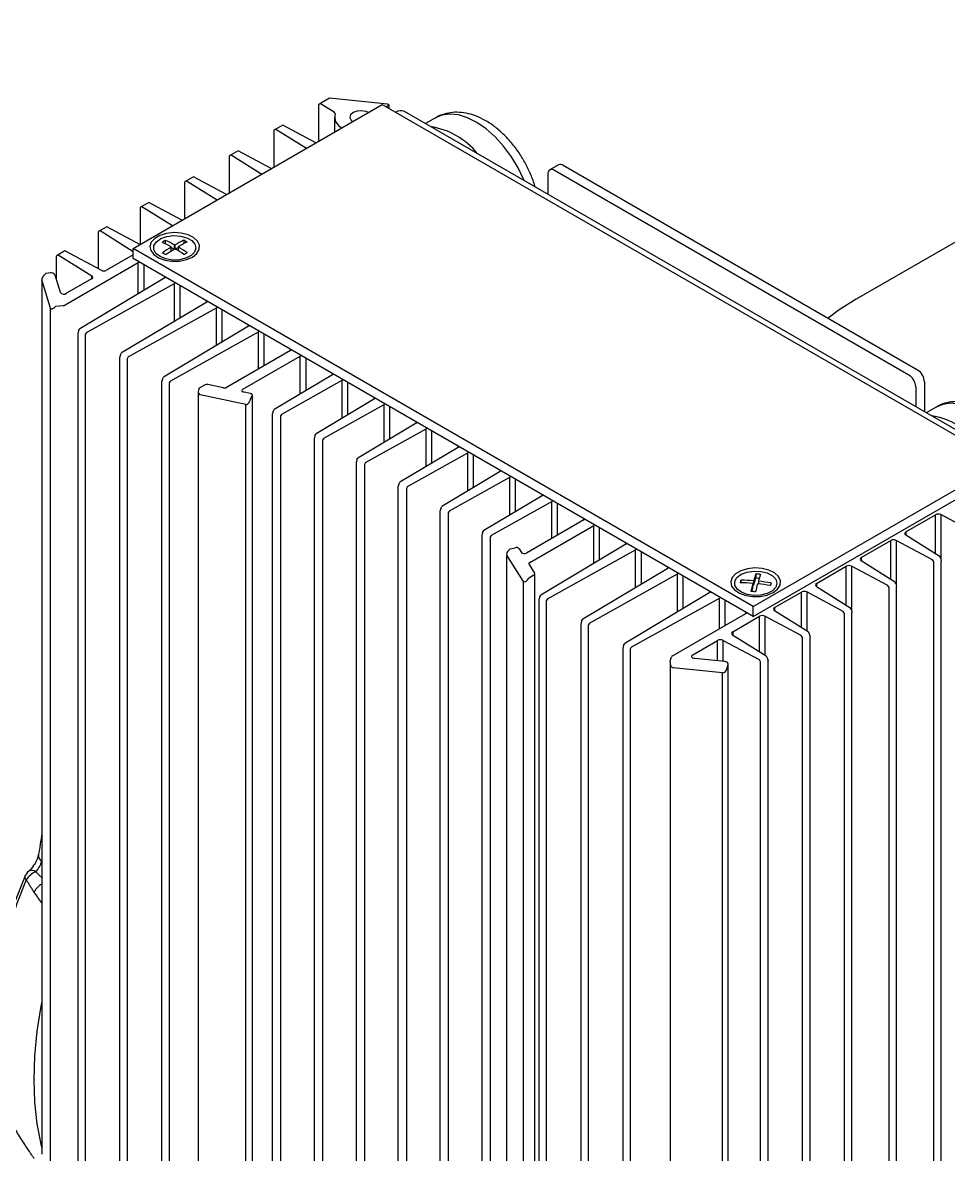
# Model space of a CAD drawing. Header units: inches. Extents: x 1 to 63.1, y 0.7 to 40.3.
# Drawn here: x 16.162 to 19.843, y 35.75 to 40.25 of the extents above; entities that cross this region are included whole.
import ezdxf

# ---------------------------------------------------------------- set-up
doc = ezdxf.new("R2010")
doc.units = ezdxf.units.IN
doc.header["$MEASUREMENT"] = 0
doc.layers.add('OBJECT', color=7, linetype='Continuous')

msp = doc.modelspace()

# ---------------------------------------------------------------- linework, layer by layer
at = {"layer": 'OBJECT'}
for p, q in [((21.3818, 40.2498, 1.1656), (19.4766, 39.1499, 1.1656)), ((16.6013, 39.3524, 1.1656), (17.5923, 39.9245, 1.1656)), ((17.3389, 39.9244, 1.1656), (17.3389, 39.7782, 1.1656)), ((17.3466, 39.9288, 1.1656), (17.3422, 39.9263, 1.1656)), ((17.3822, 39.9494, 1.1656), (17.3466, 39.9288, 1.1656)), ((17.3466, 39.9288, 1.1656), (17.4008, 39.895, 1.1656)), ((17.6125, 39.926, 1.1656), (17.3822, 39.9494, 1.1656)), ((17.5923, 39.9245, 1.1656), (20.0582, 38.5009, 1.1656)), ((17.62, 39.9216, 1.1656), (17.6086, 39.9151, 1.1656)), ((17.62, 39.9216, 1.1656), (17.6125, 39.926, 1.1656)), ((17.62, 39.9085, 1.1656), (17.62, 39.9216, 1.1656)), ((17.402, 39.874, 1.1656), (17.402, 39.8146, 1.1656)), ((20.0382, 38.5356, 1.1656), (17.6805, 39.8966, 1.1656)), ((17.8035, 39.8713, 1.1656), (17.7639, 39.8485, 1.1656)), ((17.1614, 39.8219, 1.1656), (17.1614, 39.6757, 1.1656)), ((17.1691, 39.8264, 1.1656), (17.1646, 39.8238, 1.1656)), ((17.1961, 39.842, 1.1656), (17.1691, 39.8264, 1.1656)), ((17.1691, 39.8264, 1.1656), (17.2907, 39.7503, 1.1656)), ((17.3279, 39.7718, 1.1656), (17.1961, 39.842, 1.1656)), ((17.0186, 39.7395, 1.1656), (16.9916, 39.7239, 1.1656)), ((17.1503, 39.6693, 1.1656), (17.0186, 39.7395, 1.1656)), ((16.9839, 39.7194, 1.1656), (16.9839, 39.5732, 1.1656)), ((16.9916, 39.7239, 1.1656), (16.9871, 39.7213, 1.1656)), ((16.9916, 39.7239, 1.1656), (17.1132, 39.6478, 1.1656)), ((18.25, 39.6467, 1.1656), (18.25, 39.5679, 1.1656)), ((18.2925, 39.6842, 1.1656), (18.2579, 39.6642, 1.1656)), ((19.6864, 38.8487, 1.1656), (18.277, 39.6623, 1.1656)), ((19.721, 38.8687, 1.1656), (18.3117, 39.6823, 1.1656)), ((16.8063, 39.6169, 1.1656), (16.8063, 39.4707, 1.1656)), ((16.8141, 39.6214, 1.1656), (16.8096, 39.6188, 1.1656)), ((16.8411, 39.637, 1.1656), (16.8141, 39.6214, 1.1656)), ((16.8141, 39.6214, 1.1656), (16.9357, 39.5454, 1.1656)), ((16.9728, 39.5668, 1.1656), (16.8411, 39.637, 1.1656)), ((16.6288, 39.5144, 1.1656), (16.6288, 39.3682, 1.1656)), ((16.6365, 39.5189, 1.1656), (16.6321, 39.5163, 1.1656)), ((16.6636, 39.5345, 1.1656), (16.6365, 39.5189, 1.1656)), ((16.6365, 39.5189, 1.1656), (16.7581, 39.4429, 1.1656)), ((16.7953, 39.4643, 1.1656), (16.6636, 39.5345, 1.1656)), ((16.4621, 39.4182, 1.1656), (16.4621, 39.2717, 1.1656)), ((16.4698, 39.4227, 1.1656), (16.4654, 39.4201, 1.1656)), ((16.4969, 39.4383, 1.1656), (16.4698, 39.4227, 1.1656)), ((16.4698, 39.4227, 1.1656), (16.6013, 39.3404, 1.1656)), ((16.6286, 39.3681, 1.1656), (16.4969, 39.4383, 1.1656)), ((16.7178, 39.3762, 1.1656), (16.7178, 39.3775, 1.1656)), ((16.7306, 39.37, 1.1656), (16.7306, 39.3838, 1.1656)), ((16.8042, 39.3716, 1.1656), (16.8042, 39.3845, 1.1656)), ((16.8148, 39.3771, 1.1656), (16.8148, 39.3786, 1.1656)), ((16.3031, 39.3264, 1.1656), (16.2987, 39.3238, 1.1656)), ((16.3302, 39.342, 1.1656), (16.3031, 39.3264, 1.1656)), ((16.3031, 39.3264, 1.1656), (16.4366, 39.243, 1.1656)), ((16.4747, 39.265, 1.1656), (16.3302, 39.342, 1.1656)), ((16.6013, 39.3261, 1.1656), (16.4959, 39.2653, 1.1656)), ((19.0672, 37.9288, 1.1656), (16.6013, 39.3524, 1.1656)), ((16.6013, 39.3124, 1.1656), (16.6013, 39.3524, 1.1656)), ((16.7191, 39.3336, 1.1656), (16.7191, 39.3351, 1.1656)), ((16.7532, 39.3416, 1.1656), (16.7532, 39.3577, 1.1656)), ((16.7532, 39.3555, 1.1656), (16.7649, 39.349, 1.1656)), ((16.7654, 39.3493, 1.1656), (16.7654, 39.3661, 1.1656)), ((16.768, 39.3499, 1.1656), (16.768, 39.3661, 1.1656)), ((16.769, 39.3494, 1.1656), (16.7807, 39.3564, 1.1656)), ((16.7807, 39.3581, 1.1656), (16.7807, 39.3425, 1.1656)), ((16.2954, 39.322, 1.1656), (16.2954, 39.2299, 1.1656)), ((16.3307, 39.1274, 1.1656), (16.6219, 39.2955, 1.1656)), ((19.0672, 37.8888, 1.1656), (16.6013, 39.3124, 1.1656)), ((16.6219, 39.1719, 1.1656), (16.6219, 39.2955, 1.1656)), ((16.6436, 39.288, 1.1656), (16.6436, 39.1848, 1.1656)), ((16.2513, 39.2498, 1.1656), (16.2543, 39.2526, 1.1656)), ((16.2724, 39.2544, 1.1656), (16.2543, 39.2526, 1.1656)), ((16.2901, 39.2473, 1.1656), (16.3112, 39.1783, 1.1656)), ((16.4366, 39.231, 1.1656), (16.4366, 39.243, 1.1656)), ((16.7271, 39.2348, 1.1656), (16.7271, 39.2398, 1.1656)), ((16.2386, 39.2288, 1.1656), (16.2386, 35.7509, 1.1656)), ((16.2734, 39.1139, 1.1656), (16.2388, 39.2271, 1.1656)), ((16.4362, 39.2308, 1.1656), (16.3371, 39.1736, 1.1656)), ((16.7273, 39.2349, 1.1656), (16.389, 39.0325, 1.1656)), ((16.4154, 39.0173, 1.1656), (16.7659, 39.2126, 1.1656)), ((16.7659, 39.062, 1.1656), (16.7659, 39.2126, 1.1656)), ((16.7873, 39.205, 1.1656), (16.7873, 39.0749, 1.1656)), ((16.2734, 35.6364, 1.1656), (16.2734, 39.1139, 1.1656)), ((16.2942, 39.1221, 1.1656), (16.2911, 39.1192, 1.1656)), ((16.2942, 39.1221, 1.1656), (16.3226, 39.1249, 1.1656)), ((16.894, 39.1386, 1.1656), (16.5557, 38.9363, 1.1656)), ((16.5821, 38.9211, 1.1656), (16.9326, 39.1164, 1.1656)), ((16.8938, 39.1385, 1.1656), (16.8938, 39.1435, 1.1656)), ((16.9326, 38.9658, 1.1656), (16.9326, 39.1164, 1.1656)), ((16.954, 39.1088, 1.1656), (16.954, 38.9786, 1.1656)), ((16.3845, 39.0247, 1.1656), (16.3811, 39.0129, 1.1656)), ((16.3811, 39.0129, 1.1656), (16.3811, 35.5296, 1.1656)), ((16.3845, 39.0247, 1.1656), (16.389, 39.0325, 1.1656)), ((16.4154, 39.0173, 1.1656), (16.4108, 39.0096, 1.1656)), ((17.0607, 39.0424, 1.1656), (16.7224, 38.8401, 1.1656)), ((16.7488, 38.8248, 1.1656), (17.0993, 39.0201, 1.1656)), ((17.0605, 39.0423, 1.1656), (17.0605, 39.0473, 1.1656)), ((17.0993, 38.8724, 1.1656), (17.0993, 39.0201, 1.1656)), ((17.1207, 39.0125, 1.1656), (17.1207, 38.8848, 1.1656)), ((16.4108, 39.0096, 1.1656), (16.4108, 35.5124, 1.1656)), ((16.5512, 38.9285, 1.1656), (16.5478, 38.9167, 1.1656)), ((16.5512, 38.9285, 1.1656), (16.5557, 38.9363, 1.1656)), ((16.5821, 38.9211, 1.1656), (16.5775, 38.9133, 1.1656)), ((17.227, 38.9462, 1.1656), (16.9726, 38.7993, 1.1656)), ((17.0378, 38.792, 1.1656), (17.266, 38.9237, 1.1656)), ((17.227, 38.9462, 1.1656), (17.227, 38.9512, 1.1656)), ((17.266, 38.7733, 1.1656), (17.266, 38.9237, 1.1656)), ((16.5478, 38.9167, 1.1656), (16.5478, 35.4333, 1.1656)), ((16.5775, 38.9133, 1.1656), (16.5775, 35.4162, 1.1656)), ((17.2876, 38.9162, 1.1656), (17.2876, 38.7863, 1.1656)), ((16.7179, 38.8323, 1.1656), (16.7145, 38.8205, 1.1656)), ((16.7179, 38.8323, 1.1656), (16.7224, 38.8401, 1.1656)), ((17.3941, 38.8499, 1.1656), (17.1621, 38.7112, 1.1656)), ((17.3939, 38.8498, 1.1656), (17.3939, 38.8548, 1.1656)), ((16.7145, 38.8205, 1.1656), (16.7145, 35.3371, 1.1656)), ((16.7488, 38.8248, 1.1656), (16.7442, 38.8171, 1.1656)), ((16.7442, 38.8171, 1.1656), (16.7442, 35.3199, 1.1656)), ((16.8639, 38.7958, 1.1656), (16.8646, 38.797, 1.1656)), ((16.8854, 38.809, 1.1656), (16.8646, 38.797, 1.1656)), ((16.9598, 38.7977, 1.1656), (16.8983, 38.8106, 1.1656)), ((17.1924, 38.6937, 1.1656), (17.4327, 38.8277, 1.1656)), ((17.4327, 38.6771, 1.1656), (17.4327, 38.8277, 1.1656)), ((17.4541, 38.8201, 1.1656), (17.4541, 38.6899, 1.1656)), ((19.7135, 38.8018, 1.1656), (19.7135, 38.723, 1.1656)), ((19.7481, 38.8218, 1.1656), (19.7481, 38.703, 1.1656)), ((16.8603, 38.7831, 1.1656), (16.8603, 35.2915, 1.1656)), ((17.0499, 38.7318, 1.1656), (16.8684, 38.7699, 1.1656)), ((17.0677, 38.775, 1.1656), (17.0423, 38.7803, 1.1656)), ((17.0677, 38.7543, 1.1656), (17.0656, 38.746, 1.1656)), ((17.0677, 38.7543, 1.1656), (17.075, 38.7659, 1.1656)), ((17.0758, 35.2609, 1.1656), (17.0758, 38.7684, 1.1656)), ((17.5608, 38.7537, 1.1656), (17.3288, 38.615, 1.1656)), ((17.5606, 38.7536, 1.1656), (17.5606, 38.7586, 1.1656)), ((17.0499, 35.2505, 1.1656), (17.0499, 38.7318, 1.1656)), ((17.1577, 38.7034, 1.1656), (17.1543, 38.6916, 1.1656)), ((17.1577, 38.7034, 1.1656), (17.1621, 38.7112, 1.1656)), ((17.3591, 38.5975, 1.1656), (17.5994, 38.7314, 1.1656)), ((17.5994, 38.5809, 1.1656), (17.5994, 38.7314, 1.1656)), ((17.6208, 38.7238, 1.1656), (17.6208, 38.5937, 1.1656)), ((19.7952, 38.7215, 1.1656), (19.7556, 38.6987, 1.1656)), ((17.1543, 38.6916, 1.1656), (17.1543, 35.2082, 1.1656)), ((17.1924, 38.6937, 1.1656), (17.1878, 38.686, 1.1656)), ((17.1878, 38.686, 1.1656), (17.1878, 35.1889, 1.1656)), ((17.7275, 38.6575, 1.1656), (17.4955, 38.5187, 1.1656)), ((17.7273, 38.6574, 1.1656), (17.7273, 38.6624, 1.1656)), ((17.3244, 38.6072, 1.1656), (17.321, 38.5954, 1.1656)), ((17.3244, 38.6072, 1.1656), (17.3288, 38.615, 1.1656)), ((17.5258, 38.5013, 1.1656), (17.7661, 38.6352, 1.1656)), ((17.7661, 38.4846, 1.1656), (17.7661, 38.6352, 1.1656)), ((17.7875, 38.6276, 1.1656), (17.7875, 38.4975, 1.1656)), ((17.321, 38.5954, 1.1656), (17.321, 35.112, 1.1656)), ((17.3591, 38.5975, 1.1656), (17.3545, 38.5898, 1.1656)), ((17.3545, 38.5898, 1.1656), (17.3545, 35.0926, 1.1656)), ((17.8942, 38.5612, 1.1656), (17.6622, 38.4225, 1.1656)), ((17.894, 38.5611, 1.1656), (17.894, 38.5661, 1.1656)), ((17.4911, 38.5109, 1.1656), (17.4955, 38.5187, 1.1656)), ((17.6925, 38.405, 1.1656), (17.9328, 38.539, 1.1656)), ((17.9328, 38.3884, 1.1656), (17.9328, 38.539, 1.1656)), ((17.9542, 38.5314, 1.1656), (17.9542, 38.4012, 1.1656)), ((17.4911, 38.5109, 1.1656), (17.4877, 38.4991, 1.1656)), ((17.4877, 38.4991, 1.1656), (17.4877, 35.0158, 1.1656)), ((17.5258, 38.5013, 1.1656), (17.5212, 38.4935, 1.1656)), ((17.5212, 38.4935, 1.1656), (17.5212, 34.9964, 1.1656)), ((19.0672, 37.9288, 1.1656), (20.0582, 38.5009, 1.1656)), ((18.0609, 38.465, 1.1656), (17.8289, 38.3263, 1.1656)), ((17.8592, 38.3088, 1.1656), (18.0995, 38.4427, 1.1656)), ((18.0607, 38.4649, 1.1656), (18.0607, 38.4699, 1.1656)), ((18.0995, 38.2922, 1.1656), (18.0995, 38.4427, 1.1656)), ((18.1209, 38.4351, 1.1656), (18.1209, 38.305, 1.1656)), ((19.0672, 37.8888, 1.1656), (20.0582, 38.4609, 1.1656)), ((17.6578, 38.4147, 1.1656), (17.6544, 38.4029, 1.1656)), ((17.6544, 38.4029, 1.1656), (17.6544, 34.9195, 1.1656)), ((17.6578, 38.4147, 1.1656), (17.6622, 38.4225, 1.1656)), ((17.6925, 38.405, 1.1656), (17.6879, 38.3973, 1.1656)), ((17.6879, 38.3973, 1.1656), (17.6879, 34.9002, 1.1656)), ((18.2276, 38.3688, 1.1656), (17.9956, 38.23, 1.1656)), ((18.0259, 38.2126, 1.1656), (18.2662, 38.3465, 1.1656)), ((18.2274, 38.3687, 1.1656), (18.2274, 38.3737, 1.1656)), ((18.2662, 38.1988, 1.1656), (18.2662, 38.3465, 1.1656)), ((18.2876, 38.3389, 1.1656), (18.2876, 38.2112, 1.1656)), ((17.8245, 38.3185, 1.1656), (17.8211, 38.3066, 1.1656)), ((17.8211, 38.3066, 1.1656), (17.8211, 34.8233, 1.1656)), ((17.8245, 38.3185, 1.1656), (17.8289, 38.3263, 1.1656)), ((17.8592, 38.3088, 1.1656), (17.8546, 38.3011, 1.1656)), ((17.8546, 38.3011, 1.1656), (17.8546, 34.8039, 1.1656)), ((19.6741, 38.2254, 1.1656), (19.7918, 38.2934, 1.1656)), ((19.7918, 38.1393, 1.1656), (19.7918, 38.2934, 1.1656)), ((19.9576, 38.2166, 1.1656), (19.813, 38.2936, 1.1656)), ((19.813, 38.2936, 1.1656), (19.813, 38.1184, 1.1656)), ((18.3939, 38.2725, 1.1656), (18.1658, 38.1408, 1.1656)), ((18.1785, 38.1032, 1.1656), (18.4329, 38.25, 1.1656)), ((18.3939, 38.2725, 1.1656), (18.3939, 38.2775, 1.1656)), ((18.4329, 38.0997, 1.1656), (18.4329, 38.25, 1.1656)), ((17.9912, 38.2222, 1.1656), (17.9878, 38.2104, 1.1656)), ((17.9878, 38.2104, 1.1656), (17.9878, 34.7271, 1.1656)), ((17.9912, 38.2222, 1.1656), (17.9956, 38.23, 1.1656)), ((18.0259, 38.2126, 1.1656), (18.0213, 38.2048, 1.1656)), ((18.0213, 38.2048, 1.1656), (18.0213, 34.7077, 1.1656)), ((18.4545, 38.2425, 1.1656), (18.4545, 38.1126, 1.1656)), ((19.6736, 38.2132, 1.1656), (19.8071, 38.1297, 1.1656)), ((19.6741, 38.2254, 1.1656), (19.6741, 38.2129, 1.1656)), ((18.0948, 38.1519, 1.1656), (18.1005, 38.1581, 1.1656)), ((18.1005, 38.1581, 1.1656), (18.1207, 38.1623, 1.1656)), ((18.1364, 38.1581, 1.1656), (18.1456, 38.1434, 1.1656)), ((18.561, 38.1763, 1.1656), (18.2227, 37.974, 1.1656)), ((18.5608, 38.1762, 1.1656), (18.5608, 38.1812, 1.1656)), ((19.4965, 38.1229, 1.1656), (19.6143, 38.1909, 1.1656)), ((19.6143, 38.0368, 1.1656), (19.6143, 38.1909, 1.1656)), ((19.7801, 38.1141, 1.1656), (19.6355, 38.1912, 1.1656)), ((19.6355, 38.1912, 1.1656), (19.6355, 38.0159, 1.1656)), ((18.0867, 38.1358, 1.1656), (18.0867, 34.6571, 1.1656)), ((18.1535, 38.028, 1.1656), (18.0875, 38.1328, 1.1656)), ((18.2491, 37.9587, 1.1656), (18.5996, 38.154, 1.1656)), ((18.5996, 38.0035, 1.1656), (18.5996, 38.154, 1.1656)), ((18.6211, 38.1464, 1.1656), (18.6211, 38.0163, 1.1656)), ((19.4965, 38.1229, 1.1656), (19.4965, 38.1104, 1.1656)), ((19.7849, 38.1061, 1.1656), (19.7801, 38.1141, 1.1656)), ((19.8071, 38.1297, 1.1656), (19.8116, 38.1215, 1.1656)), ((19.8116, 38.1215, 1.1656), (19.8148, 38.1101, 1.1656)), ((18.1757, 38.0958, 1.1656), (18.198, 38.0603, 1.1656)), ((18.7277, 38.0801, 1.1656), (18.3894, 37.8777, 1.1656)), ((18.7275, 38.08, 1.1656), (18.7275, 38.085, 1.1656)), ((19.319, 38.0205, 1.1656), (19.4368, 38.0884, 1.1656)), ((19.4368, 37.9343, 1.1656), (19.4368, 38.0884, 1.1656)), ((19.6025, 38.0117, 1.1656), (19.458, 38.0887, 1.1656)), ((19.458, 38.0887, 1.1656), (19.458, 37.9135, 1.1656)), ((19.4961, 38.1107, 1.1656), (19.6295, 38.0273, 1.1656)), ((19.7849, 34.6094, 1.1656), (19.7849, 38.1061, 1.1656)), ((19.8148, 34.6267, 1.1656), (19.8148, 38.1101, 1.1656)), ((18.1535, 34.5505, 1.1656), (18.1535, 38.028, 1.1656)), ((18.1744, 38.0409, 1.1656), (18.1737, 38.0396, 1.1656)), ((18.1952, 38.0528, 1.1656), (18.1744, 38.0409, 1.1656)), ((18.1988, 34.5503, 1.1656), (18.1988, 38.0578, 1.1656)), ((18.4158, 37.8625, 1.1656), (18.7663, 38.0578, 1.1656)), ((18.7663, 37.9072, 1.1656), (18.7663, 38.0578, 1.1656)), ((18.7878, 38.0502, 1.1656), (18.7878, 37.9201, 1.1656)), ((19.0153, 38.0238, 1.1656), (19.0153, 38.024, 1.1656)), ((19.0198, 38.0228, 1.1656), (19.0198, 38.0334, 1.1656)), ((19.0697, 38.0141, 1.1656), (19.0775, 38.0417, 1.1656)), ((19.0697, 38.0141, 1.1656), (19.0697, 38.0315, 1.1656)), ((19.0796, 38.0425, 1.1656), (19.0796, 38.0581, 1.1656)), ((19.0796, 38.0425, 1.1656), (19.0912, 38.0414, 1.1656)), ((19.0878, 38.0296, 1.1656), (19.0878, 38.0179, 1.1656)), ((19.6295, 38.0273, 1.1656), (19.634, 38.019, 1.1656)), ((18.8944, 37.9838, 1.1656), (18.5561, 37.7815, 1.1656)), ((18.8942, 37.9837, 1.1656), (18.8942, 37.9887, 1.1656)), ((19.0583, 37.9893, 1.1656), (19.0583, 37.9896, 1.1656)), ((19.0623, 37.9881, 1.1656), (19.0661, 38.0015, 1.1656)), ((19.0661, 38.0017, 1.1656), (19.0661, 38.0191, 1.1656)), ((19.0661, 38.0015, 1.1656), (19.0661, 38.0189, 1.1656)), ((19.0661, 38.0134, 1.1656), (19.0676, 38.0132, 1.1656)), ((19.0661, 38.0015, 1.1656), (19.0661, 38.0017, 1.1656)), ((19.1523, 37.9242, 1.1656), (19.2592, 37.986, 1.1656)), ((19.2592, 37.8448, 1.1656), (19.2592, 37.986, 1.1656)), ((19.425, 37.9092, 1.1656), (19.2805, 37.9862, 1.1656)), ((19.2805, 37.9862, 1.1656), (19.2805, 37.8316, 1.1656)), ((19.3186, 38.0082, 1.1656), (19.452, 37.9248, 1.1656)), ((19.319, 38.0205, 1.1656), (19.319, 38.008, 1.1656)), ((19.6074, 38.0037, 1.1656), (19.6025, 38.0117, 1.1656)), ((19.6074, 34.507, 1.1656), (19.6074, 38.0037, 1.1656)), ((19.634, 38.019, 1.1656), (19.6373, 38.0076, 1.1656)), ((19.6373, 34.5242, 1.1656), (19.6373, 38.0076, 1.1656)), ((18.2183, 37.9662, 1.1656), (18.2148, 37.9544, 1.1656)), ((18.2148, 37.9544, 1.1656), (18.2148, 34.471, 1.1656)), ((18.2183, 37.9662, 1.1656), (18.2227, 37.974, 1.1656)), ((18.2491, 37.9587, 1.1656), (18.2445, 37.951, 1.1656)), ((18.2445, 37.951, 1.1656), (18.2445, 34.4538, 1.1656)), ((18.5825, 37.7662, 1.1656), (18.933, 37.9616, 1.1656)), ((18.933, 37.8401, 1.1656), (18.933, 37.9616, 1.1656)), ((18.9545, 37.9539, 1.1656), (18.9545, 37.8525, 1.1656)), ((18.7468, 37.7326, 1.1656), (19.038, 37.9007, 1.1656)), ((18.9856, 37.828, 1.1656), (19.0925, 37.8897, 1.1656)), ((19.038, 37.9007, 1.1656), (19.038, 37.9057, 1.1656)), ((19.0672, 37.8888, 1.1656), (19.0672, 37.9288, 1.1656)), ((19.0925, 37.7486, 1.1656), (19.0925, 37.8897, 1.1656)), ((19.2583, 37.8129, 1.1656), (19.1137, 37.89, 1.1656)), ((19.1137, 37.89, 1.1656), (19.1137, 37.7353, 1.1656)), ((19.1519, 37.912, 1.1656), (19.2853, 37.8285, 1.1656)), ((19.1523, 37.9242, 1.1656), (19.1523, 37.9117, 1.1656)), ((19.4299, 37.9012, 1.1656), (19.425, 37.9092, 1.1656)), ((19.4299, 34.4045, 1.1656), (19.4299, 37.9012, 1.1656)), ((19.452, 37.9248, 1.1656), (19.4565, 37.9166, 1.1656)), ((19.458, 37.9135, 1.1656), (19.4598, 37.9051, 1.1656)), ((19.4598, 34.4217, 1.1656), (19.4598, 37.9051, 1.1656)), ((18.385, 37.8699, 1.1656), (18.3815, 37.8581, 1.1656)), ((18.3815, 37.8581, 1.1656), (18.3815, 34.3748, 1.1656)), ((18.385, 37.8699, 1.1656), (18.3894, 37.8777, 1.1656)), ((18.4158, 37.8625, 1.1656), (18.4112, 37.8548, 1.1656)), ((18.4112, 37.8548, 1.1656), (18.4112, 34.3576, 1.1656)), ((18.9852, 37.8157, 1.1656), (19.1186, 37.7323, 1.1656)), ((18.9856, 37.828, 1.1656), (18.9856, 37.8155, 1.1656)), ((19.2632, 37.8049, 1.1656), (19.2583, 37.8129, 1.1656)), ((19.2632, 34.3082, 1.1656), (19.2632, 37.8049, 1.1656)), ((19.2853, 37.8285, 1.1656), (19.2898, 37.8203, 1.1656)), ((19.2898, 37.8203, 1.1656), (19.2931, 37.8089, 1.1656)), ((19.2931, 34.3255, 1.1656), (19.2931, 37.8089, 1.1656)), ((18.5517, 37.7737, 1.1656), (18.5482, 37.7619, 1.1656)), ((18.5482, 37.7619, 1.1656), (18.5482, 34.2785, 1.1656)), ((18.5517, 37.7737, 1.1656), (18.5561, 37.7815, 1.1656)), ((18.5825, 37.7662, 1.1656), (18.5779, 37.7585, 1.1656)), ((18.5779, 37.7585, 1.1656), (18.5779, 34.2614, 1.1656)), ((18.8268, 37.7363, 1.1656), (18.9258, 37.7935, 1.1656)), ((18.9258, 37.7121, 1.1656), (18.9258, 37.7935, 1.1656)), ((19.0916, 37.7167, 1.1656), (18.947, 37.7937, 1.1656)), ((18.947, 37.7937, 1.1656), (18.947, 37.7099, 1.1656)), ((18.737, 37.7073, 1.1656), (18.7376, 37.7115, 1.1656)), ((18.7376, 37.7115, 1.1656), (18.7426, 37.7279, 1.1656)), ((18.9545, 37.7092, 1.1656), (18.8349, 37.7213, 1.1656)), ((19.0965, 37.7087, 1.1656), (19.0916, 37.7167, 1.1656)), ((19.0965, 34.212, 1.1656), (19.0965, 37.7087, 1.1656)), ((19.1186, 37.7323, 1.1656), (19.1231, 37.7241, 1.1656)), ((19.1231, 37.7241, 1.1656), (19.1264, 37.7126, 1.1656)), ((19.1264, 34.2293, 1.1656), (19.1264, 37.7126, 1.1656)), ((18.7368, 37.7036, 1.1656), (18.7368, 34.2054, 1.1656)), ((18.9454, 37.6646, 1.1656), (18.7494, 37.6845, 1.1656)), ((18.9454, 34.1828, 1.1656), (18.9454, 37.6646, 1.1656)), ((18.9637, 37.6885, 1.1656), (18.9632, 37.6843, 1.1656)), ((18.9669, 37.6989, 1.1656), (18.9637, 37.6885, 1.1656)), ((18.9671, 34.193, 1.1656), (18.9671, 37.7005, 1.1656)), ((16.2378, 36.916, 1.1656), (16.2386, 36.9154, 1.1656)), ((16.1735, 35.7826, 1.1656), (16.1879, 35.762, 1.1656))]:
    msp.add_line(p, q, dxfattribs=at)
at = {"layer": 'OBJECT', "elevation": 1.1656, "flags": 128}
for points in [[(17.5377, 39.8929), (17.5278, 39.8968), (17.51, 39.8996), (17.4917, 39.8979), (17.4762, 39.8921), (17.4662, 39.8832), (17.4633, 39.8726), (17.4681, 39.8623), (17.4749, 39.8567)], [(18.1565, 39.6218), (18.1553, 39.6248), (18.1327, 39.6719), (18.1056, 39.7168), (18.0747, 39.7585), (18.0409, 39.7957), (18.005, 39.8276), (17.968, 39.8531), (17.931, 39.8718), (17.8948, 39.8829), (17.8605, 39.8864), (17.8289, 39.882), (17.8035, 39.8713)], [(16.8369, 39.3176), (16.8544, 39.3313), (16.8641, 39.3474), (16.8652, 39.3644), (16.8576, 39.3808), (16.8419, 39.3952), (16.8196, 39.4063), (16.7926, 39.4131), (16.7633, 39.415), (16.7343, 39.4119), (16.7082, 39.4039), (16.6874, 39.3919), (16.6736, 39.3768), (16.6681, 39.3601), (16.6714, 39.3432), (16.6832, 39.3276), (16.7025, 39.3147), (16.7274, 39.3057), (16.7559, 39.3013), (16.7853, 39.3019), (16.8132, 39.3075), (16.8369, 39.3176)], [(16.7085, 39.3193), (16.6919, 39.3322), (16.6835, 39.3475), (16.6842, 39.3635), (16.6938, 39.3785), (16.7113, 39.3909), (16.7349, 39.3994), (16.7619, 39.4029), (16.7895, 39.4012), (16.8147, 39.3945), (16.8346, 39.3834), (16.8473, 39.3691), (16.8512, 39.3533), (16.846, 39.3375), (16.8323, 39.3236), (16.8114, 39.313), (16.7858, 39.3069), (16.7581, 39.306), (16.7313, 39.3103), (16.7085, 39.3193)], [(19.4766, 39.1499), (19.4092, 39.1074), (19.3646, 39.0745)], [(17.0423, 38.7803), (17.0396, 38.7811), (17.0373, 38.7823), (17.0356, 38.7838), (17.0345, 38.7855), (17.0343, 38.7872), (17.0347, 38.789), (17.036, 38.7906), (17.0378, 38.792)], [(17.075, 38.7659), (17.0756, 38.7673), (17.0758, 38.7687), (17.0754, 38.77), (17.0746, 38.7713), (17.0734, 38.7725), (17.0718, 38.7736), (17.0699, 38.7744), (17.0677, 38.775)], [(20.1734, 38.2412), (20.1764, 38.252), (20.1825, 38.2909), (20.1825, 38.3337), (20.1764, 38.3796), (20.1645, 38.4271), (20.147, 38.475), (20.1244, 38.5221), (20.0973, 38.567), (20.0664, 38.6087), (20.0326, 38.6459), (19.9968, 38.6778), (19.9598, 38.7033), (19.9227, 38.7219), (19.8866, 38.7331), (19.8522, 38.7366), (19.8207, 38.7322), (19.7952, 38.7215)], [(19.1469, 37.9841), (19.1644, 37.9978), (19.1741, 38.0138), (19.1752, 38.0309), (19.1676, 38.0473), (19.1519, 38.0617), (19.1296, 38.0728), (19.1026, 38.0796), (19.0733, 38.0815), (19.0443, 38.0783), (19.0182, 38.0704), (18.9974, 38.0584), (18.9836, 38.0433), (18.9781, 38.0266), (18.9814, 38.0097), (18.9932, 37.9941), (19.0125, 37.9812), (19.0374, 37.9721), (19.0659, 37.9677), (19.0953, 37.9684), (19.1232, 37.974), (19.1469, 37.9841)], [(18.9938, 38.0287), (19.0027, 38.0439), (19.0197, 38.0565), (19.0429, 38.0653), (19.0697, 38.0693), (19.0974, 38.068), (19.1228, 38.0617), (19.1433, 38.0508), (19.1566, 38.0368), (19.1612, 38.021), (19.1568, 38.0052), (19.1436, 37.9911), (19.1233, 37.9802), (19.0979, 37.9737), (19.0703, 37.9723), (19.0434, 37.9762), (19.0201, 37.9849), (19.003, 37.9975), (18.9939, 38.0127), (18.9938, 38.0287)], [(18.8349, 37.7213), (18.831, 37.7221), (18.8275, 37.7234), (18.8248, 37.7252), (18.823, 37.7274), (18.8223, 37.7298), (18.8227, 37.7321), (18.8243, 37.7344), (18.8268, 37.7363)], [(18.9669, 37.6989), (18.9671, 37.7007), (18.9667, 37.7024), (18.9658, 37.704), (18.9643, 37.7055), (18.9624, 37.7069), (18.96, 37.7079), (18.9574, 37.7087), (18.9545, 37.7092)], [(16.1705, 36.8535), (16.1663, 36.8441), (16.1314, 36.7545), (16.1016, 36.6643), (16.0772, 36.574), (16.0585, 36.4842), (16.0457, 36.3956), (16.0391, 36.3087), (16.0388, 36.2241), (16.0448, 36.1425), (16.0571, 36.065), (16.0753, 35.9913), (16.0997, 35.9213), (16.1062, 35.9071)], [(16.2044, 36.8958), (16.1972, 36.8865), (16.187, 36.8766)], [(16.2386, 36.3581), (16.2345, 36.339), (16.2186, 36.2394), (16.2091, 36.1422), (16.2059, 36.0482), (16.2091, 35.9578), (16.2186, 35.8717), (16.2345, 35.7904), (16.2386, 35.776)]]:
    msp.add_lwpolyline(points, dxfattribs=at)
at = {"layer": 'OBJECT'}
for centre, radius, start, end in [((17.3981, 39.8889, 1.1656), 0.00666, 344.2635, 65.9966), ((17.4509, 39.8755, 1.1656), 0.0479, 165.9719, 246.1875), ((17.6664, 39.8654, 1.1656), 0.0343, 65.6929, 125.6176), ((17.7379, 39.5408, 1.1656), 0.2991, 39.1405, 80.8649), ((18.3004, 39.6667, 1.1656), 0.0192, 54.3824, 114.3072), ((18.2665, 39.6494, 1.1656), 0.0167, 50.7968, 189.214), ((17.1081, 38.7373, 1.1656), 0.7498, 120.46, 121.3684), ((16.4117, 38.7289, 1.1656), 0.716, 61.5652, 64.6899), ((16.4245, 38.7365, 1.1656), 0.716, 61.5651, 64.6899), ((17.1204, 38.762, 1.1656), 0.6994, 117.1179, 120.2535), ((17.1337, 38.7545, 1.1656), 0.6996, 117.1186, 120.2532), ((16.439, 38.7158, 1.1656), 0.7619, 60.4476, 61.3581), ((17.1731, 38.674, 1.1656), 0.8019, 121.6123, 124.4742), ((16.354, 38.6649, 1.1656), 0.7619, 60.4475, 61.3582), ((17.1862, 38.6668, 1.1656), 0.8018, 121.6119, 124.4745), ((16.3647, 38.6443, 1.1656), 0.8128, 57.3346, 60.206), ((16.3774, 38.652, 1.1656), 0.8128, 57.3346, 60.206), ((17.1944, 38.6913, 1.1656), 0.7462, 120.4578, 121.3706), ((16.6313, 39.2785, 1.1656), 0.0194, 102.4308, 118.973), ((16.2761, 39.2383, 1.1656), 0.0166, 32.8344, 103.1464), ((16.4339, 39.237, 1.1656), 0.00662, 290.2704, 65.7618), ((16.4851, 39.2863, 1.1656), 0.0237, 244.0334, 297.2894), ((16.7226, 39.2433, 1.1656), 0.00966, 298.9303, 324.9827), ((16.7752, 39.1953, 1.1656), 0.0197, 102.4784, 118.2), ((16.3267, 39.1899, 1.1656), 0.0194, 216.9617, 302.4066), ((16.3208, 39.1456, 1.1656), 0.0207, 274.8495, 298.6039), ((16.8893, 39.1471, 1.1656), 0.00963, 298.8963, 325.0168), ((16.9419, 39.099, 1.1656), 0.0197, 102.4974, 118.181), ((17.056, 39.0509, 1.1656), 0.00966, 298.9303, 324.9827), ((17.1086, 39.0028, 1.1656), 0.0197, 102.4974, 118.181), ((17.2224, 38.9549, 1.1656), 0.00983, 297.9657, 324.8465), ((17.2754, 38.9067, 1.1656), 0.0195, 102.4371, 118.9691), ((17.3894, 38.8584, 1.1656), 0.00966, 298.9303, 324.9827), ((19.6547, 38.7991, 1.1656), 0.0588, 2.6055, 57.3945), ((19.6893, 38.8191, 1.1656), 0.0588, 2.6055, 57.3945), ((16.8941, 38.792, 1.1656), 0.019, 77.3815, 117.2046), ((16.9639, 38.8162, 1.1656), 0.019, 257.3818, 297.2045), ((17.442, 38.8103, 1.1656), 0.0197, 102.4879, 118.1905), ((17.5561, 38.7622, 1.1656), 0.00966, 298.9314, 324.9817), ((17.6087, 38.7141, 1.1656), 0.0197, 102.4926, 118.1858), ((17.7228, 38.6659, 1.1656), 0.00965, 298.9221, 324.991), ((19.7296, 38.391, 1.1656), 0.2991, 39.1405, 80.8649), ((17.7754, 38.6178, 1.1656), 0.0197, 102.4928, 118.1856), ((17.8895, 38.5697, 1.1656), 0.00965, 298.9221, 324.991), ((17.9421, 38.5216, 1.1656), 0.0197, 102.4928, 118.1856), ((18.0562, 38.4735, 1.1656), 0.00965, 298.9218, 324.9913), ((18.1088, 38.4254, 1.1656), 0.0197, 102.4979, 118.1805), ((18.2229, 38.3772, 1.1656), 0.00964, 298.9133, 324.9998), ((18.2755, 38.3291, 1.1656), 0.0197, 102.4974, 118.181), ((19.8027, 38.2724, 1.1656), 0.0237, 64.0332, 117.2896), ((18.3893, 38.2812, 1.1656), 0.00983, 297.9657, 324.8465), ((18.4423, 38.233, 1.1656), 0.0195, 102.4371, 118.9691), ((19.6764, 38.2192, 1.1656), 0.00662, 110.2702, 245.7618), ((18.125, 38.1472, 1.1656), 0.0157, 43.7624, 106.1047), ((18.5563, 38.1848, 1.1656), 0.00966, 298.9303, 324.9827), ((19.6251, 38.1699, 1.1656), 0.0237, 64.0334, 117.2893), ((18.1574, 38.1553, 1.1656), 0.0167, 225.2494, 300.1644), ((18.6089, 38.1367, 1.1656), 0.0197, 102.4974, 118.181), ((19.4988, 38.1167, 1.1656), 0.00662, 110.2705, 245.7616), ((18.1803, 38.0982, 1.1656), 0.00525, 109.8348, 208.1489), ((18.723, 38.0885, 1.1656), 0.00966, 298.9303, 324.9827), ((19.4476, 38.0674, 1.1656), 0.0237, 64.0335, 117.2893), ((18.1934, 38.0578, 1.1656), 0.00525, 289.8346, 28.1495), ((18.7756, 38.0405, 1.1656), 0.0197, 102.4784, 118.2), ((20.2299, 37.6844, 1.1656), 1.2611, 163.981, 164.3763), ((18.9851, 37.0636, 1.1656), 0.9599, 85.2467, 88.1015), ((18.988, 37.0742, 1.1656), 0.9597, 85.2466, 88.1018), ((20.0816, 37.7396, 1.1656), 1.0532, 162.4396, 163.9075), ((19.0792, 38.0406, 1.1656), 0.00197, 77.0369, 148.0371), ((18.9959, 37.0942, 1.1656), 0.9675, 84.1734, 85.0361), ((20.0997, 37.7379, 1.1656), 1.0532, 162.4396, 163.9075), ((18.9862, 37.0547, 1.1656), 0.9793, 81.1409, 83.958), ((18.8897, 37.9923, 1.1656), 0.00963, 298.8963, 325.0168), ((20.5063, 37.6193, 1.1656), 1.4946, 164.4902, 165.6525), ((18.976, 37.0237, 1.1656), 0.9682, 84.1737, 85.0358), ((19.068, 38.0151, 1.1656), 0.00197, 257.0369, 328.037), ((20.524, 37.6177, 1.1656), 1.4942, 164.4903, 165.6529), ((18.9833, 37.0441, 1.1656), 0.9795, 81.141, 83.9578), ((20.3368, 37.6769, 1.1656), 1.2467, 163.9777, 164.3777), ((19.2701, 37.9649, 1.1656), 0.0237, 64.0334, 117.2894), ((19.3213, 38.0143, 1.1656), 0.00662, 110.2703, 245.7619), ((18.9423, 37.9442, 1.1656), 0.0197, 102.4974, 118.181), ((19.0334, 37.9094, 1.1656), 0.00982, 297.9578, 324.8579), ((19.1034, 37.8687, 1.1656), 0.0237, 64.0334, 117.2894), ((19.1546, 37.918, 1.1656), 0.00662, 110.2704, 245.7618), ((18.9367, 37.7725, 1.1656), 0.0237, 64.0334, 117.2894), ((18.9879, 37.8218, 1.1656), 0.00662, 110.2704, 245.7618), ((18.7507, 37.7248, 1.1656), 0.00875, 116.6894, 159.2247), ((26.6293, 35.3463, 1.1656), 10.5256, 170.81624, 171.28675), ((16.1275, 36.9585, 1.1656), 0.0992, 320.7917, 349.6745), ((16.1397, 36.9425, 1.1656), 0.1016, 317.1707, 344.8884), ((16.252, 36.9388, 1.1656), 0.0269, 175.7207, 238.0027), ((26.6069, 35.3261, 1.1656), 10.4903, 171.25233, 171.28308), ((16.2263, 36.8296, 1.1656), 0.0612, 129.943, 156.8526), ((16.1834, 36.8529, 1.1656), 0.0134, 176.5821, 237.8391), ((16.2433, 36.8001, 1.1656), 0.0788, 111.7118, 148.2878), ((16.1982, 36.8542, 1.1656), 0.0249, 50.1305, 116.5063), ((16.2761, 36.7574, 1.1656), 0.0774, 119.001, 152.4359)]:
    msp.add_arc(centre, radius, start, end, dxfattribs=at)
for centre, major_axis, ratio, start_param, end_param in [((17.3512, 39.9314, 1.1656), (0.0122, 0.0071), 0.00007, 2.396133, 3.141552), ((17.1736, 39.829, 1.1656), (0.0122, 0.0071), 0.00007, 2.396133, 3.141552), ((16.9961, 39.7265, 1.1656), (0.0122, 0.0071), 0.00007, 2.396133, 3.141552), ((16.8186, 39.624, 1.1656), (0.0122, 0.0071), 0.00007, 2.396133, 3.141552), ((16.6411, 39.5215, 1.1656), (0.0122, 0.0071), 0.00007, 2.396133, 3.141552), ((16.4744, 39.4253, 1.1656), (0.0122, 0.0071), 0.00007, 2.396133, 3.141552), ((16.3077, 39.329, 1.1656), (0.0122, 0.0071), 0.00007, 2.396133, 3.141552), ((16.2539, 39.2411, 1.1656), (0.0141, 0.0156), 0.380436, 1.346744, 2.91754), ((16.2885, 39.128, 1.1656), (0.0141, 0.0156), 0.380436, 2.91754, 4.488337), ((16.8726, 38.7866, 1.1656), (0.0048, 0.0165), 0.683713, 1.18522, 3.192349), ((17.0541, 38.7484, 1.1656), (0.0048, 0.0165), 0.683713, 3.192349, 4.763145), ((18.099, 38.1452, 1.1656), (0.0108, 0.0133), 0.440329, 1.422823, 2.993619), ((18.165, 38.0404, 1.1656), (0.0108, 0.0133), 0.440329, 2.993619, 5.000748), ((18.7521, 37.7057, 1.1656), (0.0032, 0.0211), 0.708565, 1.603954, 3.17475), ((18.9481, 37.6858, 1.1656), (0.0032, 0.0211), 0.708565, 3.17475, 4.745546)]:
    msp.add_ellipse(centre, major_axis=major_axis, ratio=ratio, start_param=start_param, end_param=end_param, dxfattribs=at)
for points, knots in [([(18.1992, 39.5972, 1.1656), (18.1985, 39.5999, 1.1656), (18.1941, 39.6179, 1.1656), (18.1808, 39.6511, 1.1656), (18.1593, 39.6956, 1.1656), (18.133, 39.7378, 1.1656), (18.103, 39.7768, 1.1656), (18.0695, 39.8118, 1.1656), (18.0331, 39.8419, 1.1656), (17.9941, 39.8663, 1.1656), (17.9548, 39.8832, 1.1656), (17.9166, 39.8923, 1.1656), (17.8807, 39.8944, 1.1656), (17.8456, 39.8893, 1.1656), (17.819, 39.8809, 1.1656), (17.8057, 39.8719, 1.1656), (17.8025, 39.8698, 1.1656)], [0, 0, 0, 0, 0.014525, 0.097274, 0.179731, 0.26215, 0.344838, 0.428095, 0.512302, 0.597728, 0.684195, 0.759848, 0.832122, 0.901682, 0.976727, 1, 1, 1, 1]), ([(16.7178, 39.3761, 1.1656), (16.7177, 39.3762, 1.1656), (16.7174, 39.3764, 1.1656), (16.7172, 39.3767, 1.1656), (16.7173, 39.377, 1.1656), (16.7175, 39.3773, 1.1656), (16.7177, 39.3775, 1.1656), (16.7178, 39.3775, 1.1656)], [0, 0, 0, 0, 0.2137305, 0.4291103, 0.6441217, 0.858562, 1, 1, 1, 1]), ([(16.728, 39.3836, 1.1656), (16.7281, 39.3837, 1.1656), (16.7284, 39.3839, 1.1656), (16.7291, 39.384, 1.1656), (16.7297, 39.384, 1.1656), (16.7302, 39.3839, 1.1656), (16.7305, 39.3838, 1.1656), (16.7306, 39.3838, 1.1656)], [0, 0, 0, 0, 0.2122557, 0.426132, 0.6402035, 0.8548071, 1, 1, 1, 1]), ([(16.8016, 39.3845, 1.1656), (16.8017, 39.3846, 1.1656), (16.802, 39.3847, 1.1656), (16.8027, 39.3848, 1.1656), (16.8033, 39.3848, 1.1656), (16.8038, 39.3846, 1.1656), (16.8041, 39.3845, 1.1656), (16.8042, 39.3845, 1.1656)], [0, 0, 0, 0, 0.2137114, 0.4290769, 0.6441389, 0.8585648, 1, 1, 1, 1]), ([(16.8148, 39.3786, 1.1656), (16.8149, 39.3785, 1.1656), (16.8152, 39.3783, 1.1656), (16.8153, 39.378, 1.1656), (16.8153, 39.3776, 1.1656), (16.8151, 39.3773, 1.1656), (16.8149, 39.3772, 1.1656), (16.8148, 39.3772, 1.1656)], [0, 0, 0, 0, 0.212223, 0.426119, 0.640224, 0.854841, 1, 1, 1, 1]), ([(16.7192, 39.3336, 1.1656), (16.719, 39.3336, 1.1656), (16.7188, 39.3338, 1.1656), (16.7186, 39.3342, 1.1656), (16.7186, 39.3346, 1.1656), (16.7188, 39.3349, 1.1656), (16.719, 39.3351, 1.1656), (16.7191, 39.3351, 1.1656)], [0, 0, 0, 0, 0.2122183, 0.4261661, 0.640224, 0.8548373, 1, 1, 1, 1]), ([(16.7324, 39.3278, 1.1656), (16.7322, 39.3277, 1.1656), (16.7319, 39.3275, 1.1656), (16.7313, 39.3274, 1.1656), (16.7306, 39.3274, 1.1656), (16.7301, 39.3275, 1.1656), (16.7299, 39.3276, 1.1656), (16.7298, 39.3277, 1.1656)], [0, 0, 0, 0, 0.213711, 0.4290765, 0.6441396, 0.8585649, 1, 1, 1, 1]), ([(16.7527, 39.357, 1.1656), (16.7528, 39.3571, 1.1656), (16.7531, 39.3573, 1.1656), (16.7532, 39.3576, 1.1656), (16.7532, 39.358, 1.1656), (16.753, 39.3583, 1.1656), (16.7527, 39.3584, 1.1656), (16.7527, 39.3585, 1.1656)], [0, 0, 0, 0, 0.21302, 0.427685, 0.642339, 0.857014, 1, 1, 1, 1]), ([(16.7654, 39.3661, 1.1656), (16.7656, 39.3661, 1.1656), (16.7659, 39.3659, 1.1656), (16.7665, 39.3658, 1.1656), (16.7671, 39.3658, 1.1656), (16.7676, 39.366, 1.1656), (16.7679, 39.3661, 1.1656), (16.768, 39.3661, 1.1656)], [0, 0, 0, 0, 0.212982, 0.427711, 0.64234, 0.856993, 1, 1, 1, 1]), ([(16.7685, 39.3497, 1.1656), (16.7684, 39.3497, 1.1656), (16.768, 39.3499, 1.1656), (16.7674, 39.35, 1.1656), (16.7668, 39.3499, 1.1656), (16.7663, 39.3498, 1.1656), (16.766, 39.3497, 1.1656), (16.7659, 39.3496, 1.1656)], [0, 0, 0, 0, 0.2130424, 0.4277156, 0.6423432, 0.8569942, 1, 1, 1, 1]), ([(16.7812, 39.3588, 1.1656), (16.7811, 39.3587, 1.1656), (16.7808, 39.3585, 1.1656), (16.7807, 39.3582, 1.1656), (16.7807, 39.3578, 1.1656), (16.781, 39.3575, 1.1656), (16.7812, 39.3573, 1.1656), (16.7813, 39.3573, 1.1656)], [0, 0, 0, 0, 0.213019, 0.427685, 0.642339, 0.857014, 1, 1, 1, 1]), ([(16.8059, 39.3285, 1.1656), (16.8058, 39.3284, 1.1656), (16.8055, 39.3282, 1.1656), (16.8049, 39.3281, 1.1656), (16.8042, 39.3282, 1.1656), (16.8037, 39.3283, 1.1656), (16.8035, 39.3285, 1.1656), (16.8034, 39.3285, 1.1656)], [0, 0, 0, 0, 0.212259, 0.426137, 0.640257, 0.854806, 1, 1, 1, 1]), ([(20.1734, 38.2201, 1.1656), (20.1786, 38.2288, 1.1656), (20.19, 38.2479, 1.1656), (20.2006, 38.2821, 1.1656), (20.2069, 38.3213, 1.1656), (20.2071, 38.3641, 1.1656), (20.2014, 38.4093, 1.1656), (20.1898, 38.4554, 1.1656), (20.1728, 38.5013, 1.1656), (20.151, 38.5458, 1.1656), (20.1248, 38.588, 1.1656), (20.0947, 38.627, 1.1656), (20.0612, 38.662, 1.1656), (20.0248, 38.6921, 1.1656), (19.9859, 38.7165, 1.1656), (19.9466, 38.7334, 1.1656), (19.9084, 38.7425, 1.1656), (19.8724, 38.7446, 1.1656), (19.8373, 38.7394, 1.1656), (19.8107, 38.7311, 1.1656), (19.7974, 38.7221, 1.1656), (19.7943, 38.72, 1.1656)], [0, 0, 0, 0, 0.042556, 0.093821, 0.147508, 0.203434, 0.260682, 0.318154, 0.375408, 0.432459, 0.489485, 0.546696, 0.604302, 0.662564, 0.721669, 0.781496, 0.83384, 0.883846, 0.931974, 0.983897, 1, 1, 1, 1]), ([(19.0169, 38.0229, 1.1656), (19.0167, 38.0229, 1.1656), (19.0163, 38.023, 1.1656), (19.0158, 38.0232, 1.1656), (19.0154, 38.0235, 1.1656), (19.0153, 38.0238, 1.1656), (19.0153, 38.024, 1.1656), (19.0153, 38.024, 1.1656)], [0, 0, 0, 0, 0.213694, 0.429051, 0.644094, 0.858576, 1, 1, 1, 1]), ([(19.0177, 38.0324, 1.1656), (19.0178, 38.0325, 1.1656), (19.0179, 38.0328, 1.1656), (19.0183, 38.0331, 1.1656), (19.0188, 38.0333, 1.1656), (19.0193, 38.0334, 1.1656), (19.0197, 38.0334, 1.1656), (19.0198, 38.0334, 1.1656)], [0, 0, 0, 0, 0.212235, 0.426138, 0.640212, 0.854801, 1, 1, 1, 1]), ([(19.0676, 38.0306, 1.1656), (19.0678, 38.0306, 1.1656), (19.0682, 38.0306, 1.1656), (19.0688, 38.0307, 1.1656), (19.0693, 38.031, 1.1656), (19.0696, 38.0312, 1.1656), (19.0696, 38.0314, 1.1656), (19.0697, 38.0315, 1.1656)], [0, 0, 0, 0, 0.2129941, 0.4276868, 0.6423457, 0.8569905, 1, 1, 1, 1]), ([(19.0775, 38.0573, 1.1656), (19.0775, 38.0574, 1.1656), (19.0776, 38.0576, 1.1656), (19.078, 38.0579, 1.1656), (19.0786, 38.0581, 1.1656), (19.0791, 38.0581, 1.1656), (19.0795, 38.0581, 1.1656), (19.0796, 38.0581, 1.1656)], [0, 0, 0, 0, 0.213712, 0.429092, 0.644133, 0.85858, 1, 1, 1, 1]), ([(19.0878, 38.0298, 1.1656), (19.0878, 38.0297, 1.1656), (19.0878, 38.0294, 1.1656), (19.088, 38.0291, 1.1656), (19.0884, 38.0288, 1.1656), (19.0889, 38.0286, 1.1656), (19.0892, 38.0286, 1.1656), (19.0893, 38.0286, 1.1656)], [0, 0, 0, 0, 0.212984, 0.427675, 0.642325, 0.856994, 1, 1, 1, 1]), ([(19.0941, 38.0567, 1.1656), (19.0943, 38.0567, 1.1656), (19.0947, 38.0566, 1.1656), (19.0952, 38.0564, 1.1656), (19.0955, 38.0561, 1.1656), (19.0957, 38.0559, 1.1656), (19.0956, 38.0557, 1.1656), (19.0956, 38.0556, 1.1656)], [0, 0, 0, 0, 0.212233, 0.426127, 0.640253, 0.854837, 1, 1, 1, 1]), ([(19.1371, 38.0223, 1.1656), (19.1373, 38.0223, 1.1656), (19.1377, 38.0222, 1.1656), (19.1382, 38.0219, 1.1656), (19.1385, 38.0216, 1.1656), (19.1386, 38.0213, 1.1656), (19.1386, 38.0211, 1.1656), (19.1386, 38.021, 1.1656)], [0, 0, 0, 0, 0.213683, 0.429091, 0.644122, 0.85854, 1, 1, 1, 1]), ([(19.0598, 37.9883, 1.1656), (19.0596, 37.9884, 1.1656), (19.0592, 37.9884, 1.1656), (19.0587, 37.9887, 1.1656), (19.0584, 37.989, 1.1656), (19.0583, 37.9893, 1.1656), (19.0583, 37.9895, 1.1656), (19.0583, 37.9896, 1.1656)], [0, 0, 0, 0, 0.212235, 0.426131, 0.640198, 0.854837, 1, 1, 1, 1]), ([(19.0661, 38.0189, 1.1656), (19.0661, 38.0191, 1.1656), (19.0662, 38.0193, 1.1656), (19.0659, 38.0196, 1.1656), (19.0655, 38.0199, 1.1656), (19.0651, 38.0201, 1.1656), (19.0647, 38.0201, 1.1656), (19.0646, 38.0201, 1.1656)], [0, 0, 0, 0, 0.2130306, 0.4277234, 0.6423761, 0.8570467, 1, 1, 1, 1]), ([(19.0764, 37.9879, 1.1656), (19.0764, 37.9878, 1.1656), (19.0763, 37.9875, 1.1656), (19.0759, 37.9872, 1.1656), (19.0753, 37.987, 1.1656), (19.0748, 37.9869, 1.1656), (19.0745, 37.9869, 1.1656), (19.0743, 37.987, 1.1656)], [0, 0, 0, 0, 0.213712, 0.429092, 0.644133, 0.85858, 1, 1, 1, 1]), ([(19.0864, 38.0181, 1.1656), (19.0862, 38.0181, 1.1656), (19.0857, 38.0181, 1.1656), (19.0851, 38.018, 1.1656), (19.0847, 38.0178, 1.1656), (19.0844, 38.0175, 1.1656), (19.0843, 38.0173, 1.1656), (19.0842, 38.0172, 1.1656)], [0, 0, 0, 0, 0.2129935, 0.4276873, 0.6423453, 0.8569913, 1, 1, 1, 1]), ([(19.1362, 38.0126, 1.1656), (19.1362, 38.0125, 1.1656), (19.136, 38.0123, 1.1656), (19.1357, 38.012, 1.1656), (19.1351, 38.0118, 1.1656), (19.1346, 38.0118, 1.1656), (19.1342, 38.0118, 1.1656), (19.1341, 38.0119, 1.1656)], [0, 0, 0, 0, 0.212244, 0.426158, 0.640241, 0.85484, 1, 1, 1, 1]), ([(16.1763, 36.8416, 1.1656), (16.1618, 36.8058, 1.1656), (16.1326, 36.734, 1.1656), (16.0982, 36.625, 1.1656), (16.071, 36.5154, 1.1656), (16.0534, 36.4109, 1.1656), (16.0443, 36.3129, 1.1656), (16.0428, 36.2213, 1.1656), (16.0487, 36.1322, 1.1656), (16.0658, 36.0229, 1.1656), (16.0962, 35.9244, 1.1656), (16.1354, 35.8412, 1.1656), (16.1589, 35.8056, 1.1656), (16.1695, 35.7895, 1.1656)], [0, 0, 0, 0, 0.089663, 0.180075, 0.272865, 0.36648, 0.448498, 0.531082, 0.615452, 0.700438, 0.85534, 0.934577, 1, 1, 1, 1])]:
    msp.add_open_spline(points, degree=3, knots=knots, dxfattribs=at)
for points, degree in [([(16.2142, 36.8734, 1.1656), (16.2386, 36.8501, 1.1656)], 1), ([(16.2075, 36.7932, 1.1656), (16.1763, 36.8416, 1.1656)], 1), ([(16.2386, 36.7504, 1.1656), (16.2282, 36.7646, 1.1656), (16.2179, 36.7789, 1.1656), (16.2075, 36.7932, 1.1656)], 3), ([(16.1695, 35.7895, 1.1656), (16.1737, 35.7827, 1.1656)], 1), ([(16.1879, 35.762, 1.1656), (16.2075, 35.734, 1.1656)], 1)]:
    msp.add_open_spline(points, degree=degree, dxfattribs=at)

doc.saveas('drawing.dxf')
